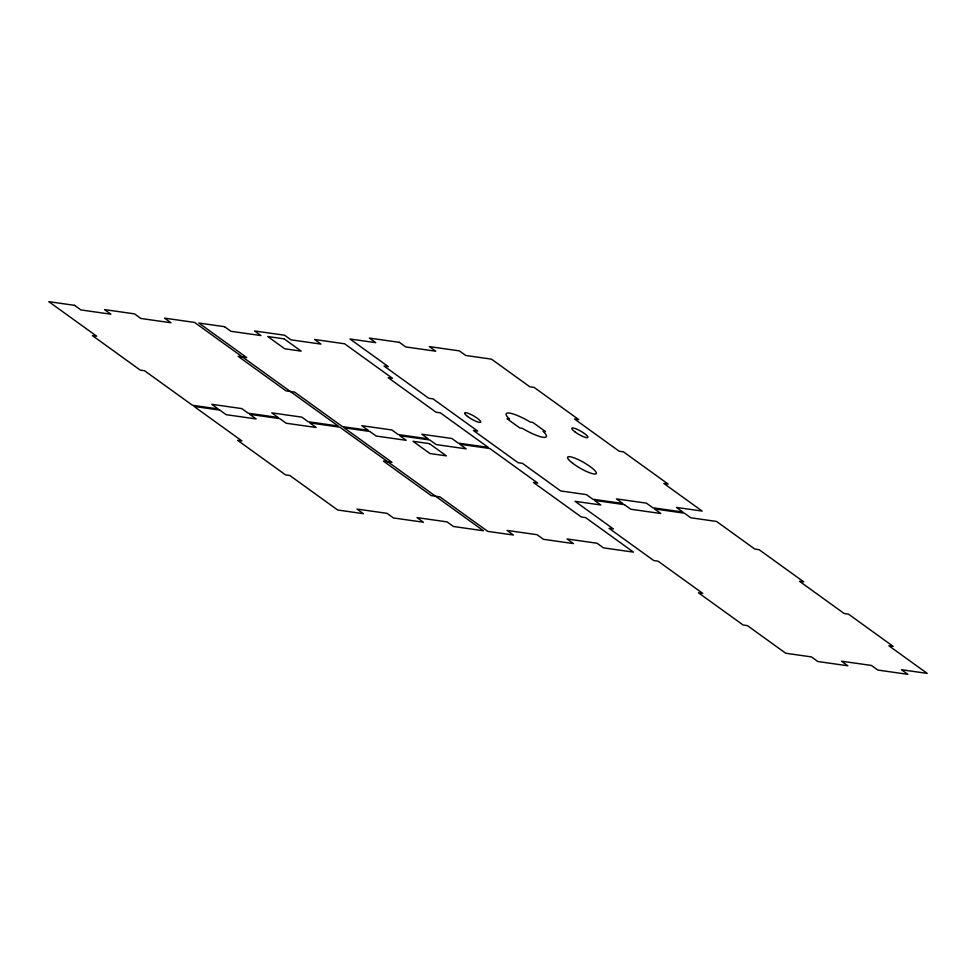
<?xml version="1.0" encoding="UTF-8"?>
<svg xmlns="http://www.w3.org/2000/svg" width="976" height="976" viewBox="0 0 976 976"><rect width="100%" height="100%" fill="white"/><g stroke="black" fill="none" stroke-linecap="round" stroke-linejoin="round"><path stroke-width="1.46" d="M399.355 342.332L369.355 338.062L375.736 342.661L350.018 339.001L388.314 366.634L384.032 366.024L428.72 398.245L433.015 398.855L477.703 431.087L473.409 430.477L518.097 462.709L522.392 463.319L560.688 490.952L586.417 494.612L592.798 499.212L622.81 503.482L616.417 498.882L646.429 503.152L652.81 507.752L682.822 512.034L676.441 507.422L702.159 511.082L663.851 483.462L668.133 484.072L623.444 451.839L619.162 451.229L574.474 418.997L578.756 419.607L534.067 387.374L529.785 386.764L491.477 359.144L465.759 355.484L459.367 350.872L429.367 346.602L435.747 351.214L405.748 346.931L399.355 342.332M74.518 305.329L48.8 301.669L96.685 336.195L92.391 335.585L140.276 370.124L144.558 370.734L192.443 405.26L218.16 408.932L211.78 404.32L241.792 408.59L248.172 413.202L278.184 417.472L271.792 412.86L301.804 417.142L308.184 421.742L338.196 426.012L194.553 322.409L164.541 318.139L170.922 322.751L140.922 318.481L134.529 313.869L104.53 309.599L110.91 314.199L80.91 309.929L74.518 305.329M224.553 326.692L198.836 323.019L246.721 357.558L238.144 356.338L286.029 390.876L294.606 392.096L342.478 426.622L368.208 430.282L361.815 425.682L391.827 429.952L398.208 434.552L428.22 438.834L421.827 434.222L451.839 438.492L458.22 443.104L488.232 447.374L440.347 412.836L436.065 412.226L388.18 377.7L392.474 378.31L344.589 343.772L314.577 339.502L320.958 344.101L290.958 339.831L284.577 335.232L254.565 330.962L260.946 335.561L230.946 331.291L224.553 326.692M284.15 338.867L267.753 336.537L284.748 348.786L301.145 351.128L284.15 338.867M509.484 419.094L507.032 418.741L519.793 427.952L522.258 428.305A23.107 4.721 29.8 0 0 543.034 437.272A23.107 4.721 29.8 0 0 543.059 431.27L545.523 431.612L532.75 422.413L530.297 422.059A23.107 4.721 29.8 0 0 509.509 413.092A23.107 4.721 29.8 0 0 509.484 419.094M219.759 410.079L194.041 406.419L241.926 440.945L237.632 440.335L285.517 474.873L289.799 475.483L337.684 510.009L363.401 513.681L357.021 509.069L387.033 513.339L393.413 517.951L423.425 522.221L417.033 517.609L447.045 521.892L453.425 526.491L483.437 530.761L339.794 427.159L309.782 422.889L316.163 427.5L286.163 423.23L279.77 418.619L249.771 414.349L256.151 418.948L226.151 414.678L219.759 410.079M369.794 431.441L344.077 427.781L391.962 462.307L383.385 461.087L431.27 495.625L439.847 496.845L487.719 531.371L513.449 535.031L507.056 530.432L537.068 534.702L543.449 539.301L573.461 543.583L567.068 538.972L597.08 543.242L603.461 547.853L633.473 552.123L585.588 517.585L581.306 516.975L533.421 482.449L537.715 483.059L489.83 448.521L459.818 444.251L466.199 448.85L436.199 444.58L429.818 439.981L399.806 435.711L406.187 440.31L376.187 436.04L369.794 431.441M429.391 443.616L412.994 441.286L429.989 453.535L446.386 455.877L429.391 443.616M624.396 504.641L594.396 500.371L600.777 504.97L575.059 501.31L613.367 528.931L609.073 528.321L653.761 560.553L658.056 561.163L702.744 593.396L698.45 592.786L743.151 625.018L747.433 625.628L785.741 653.249L811.459 656.909L817.839 661.521L847.851 665.791L841.471 661.191L871.47 665.461L877.851 670.061L907.863 674.331L901.482 669.731L927.2 673.391L888.892 645.77L893.186 646.38L848.498 614.148L844.203 613.538L799.515 581.306L803.797 581.916L759.108 549.683L754.826 549.073L716.518 521.44L690.801 517.78L684.42 513.181L654.408 508.911L660.789 513.51L630.789 509.24L624.396 504.641M572.802 463.368A16.507 3.379 29.8 0 0 596.177 473.665A16.507 3.379 29.8 0 0 576.853 458.964A16.507 3.379 29.8 0 0 572.802 463.368M574.742 431.709A9.248 1.891 29.8 0 0 587.82 437.468A9.248 1.891 29.8 0 0 577.011 429.245A9.248 1.891 29.8 0 0 574.742 431.709M467.565 416.459A9.248 1.891 29.8 0 0 480.656 422.218A9.248 1.891 29.8 0 0 469.834 413.983A9.248 1.891 29.8 0 0 467.565 416.459"/></g></svg>
